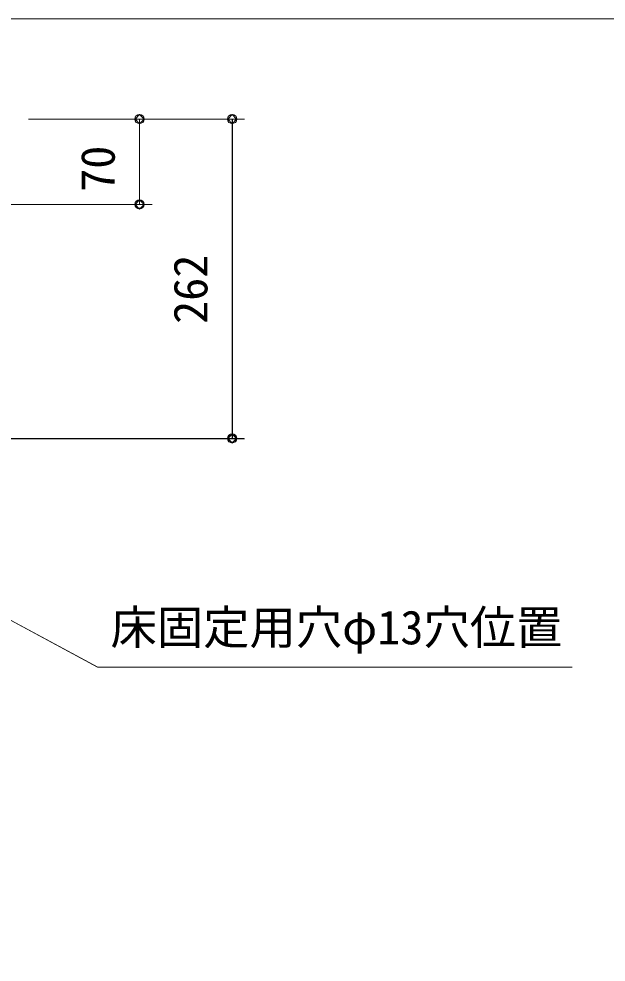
# Model space of a CAD drawing. Units: millimetres, scale not verified. Extents: x -1392 to 1350, y -947 to 991.
# Drawn here: x -322 to 160, y 217 to 991 of the extents above; entities that cross this region are included whole.
import ezdxf
from ezdxf.enums import TextEntityAlignment as Align

# ---------------------------------------------------------------- set-up
doc = ezdxf.new("R2010")
doc.units = ezdxf.units.MM
doc.header["$LTSCALE"] = 10
doc.header["$PDMODE"] = 32
doc.header["$PDSIZE"] = 6
for name, color, linetype, lineweight in [('0-1_レイヤー_1', 7, 'Continuous', 18), ('0-7', 7, 'Continuous', 5), ('F-0', 7, 'Continuous', 5)]:
    doc.layers.add(name, color=color, linetype=linetype, lineweight=lineweight)
doc.styles.add('ＭＳ ゴシック', font='')
doc.styles.get('ＭＳ ゴシック').set_extended_font_data('MS Gothic')

msp = doc.modelspace()

# ---------------------------------------------------------------- linework, layer by layer
at = {"layer": '0-1_レイヤー_1', "color": 5}
for p, q in [((-314.06, 908.76), (-137.11, 908.76)), ((-314.06, 908.76), (-212.89, 908.76)), ((-223.05, 838.9), (-223.05, 908.76)), ((-146.85, 646.71), (-146.85, 908.76)), ((-566.37, 838.9), (-212.89, 838.9)), ((-257.34, 459.17), (-623.94, 656.45)), ((-576.53, 646.71), (-137.11, 646.71))]:
    msp.add_line(p, q, dxfattribs=at)
for points in [[(-219.24, 908.76), (-223.05, 912.56), (-226.86, 908.76), (-223.05, 904.94)], [(-143.46, 908.76), (-147.06, 912.56), (-150.66, 908.76), (-147.06, 904.94)], [(-219.24, 838.9), (-223.05, 842.71), (-226.86, 838.9), (-223.05, 835.09)], [(-143.46, 646.92), (-147.06, 650.52), (-150.66, 646.92), (-147.06, 643.32)]]:
    msp.add_lwpolyline(points, close=True, dxfattribs=at)
at = {"layer": '0-7'}
for p, q in [((-314.18, 908.9), (-137.18, 908.9)), ((-314.18, 908.9), (-213.18, 908.9)), ((-223.18, 838.9), (-223.18, 908.9)), ((-147.18, 646.9), (-147.18, 908.9)), ((-566.68, 838.9), (-213.18, 838.9)), ((-257.63, 459.33), (-632.68, 660.9)), ((-576.68, 646.9), (-137.18, 646.9)), ((-257.63, 459.33), (131.72, 459.33))]:
    msp.add_line(p, q, dxfattribs=at)
for centre in [(-223.18, 908.9), (-147.18, 908.9), (-223.18, 838.9), (-147.18, 646.9)]:
    msp.add_circle(centre, 3.75, dxfattribs=at)
for p in [(-223.18, 838.9), (-147.18, 646.9)]:
    msp.add_point(p, dxfattribs=at)
at = {"layer": 'F-0'}
msp.add_lwpolyline([(-1391.5, 991.14), (1350.16, 991.14), (1350.16, -947.41), (-1391.5, -947.41)], close=True, dxfattribs=at)

# ---------------------------------------------------------------- texts
at = {"layer": '0-7', "style": 'ＭＳ ゴシック'}
for s, p in [('70', (-235.1, 849.21)), ('262', (-159.1, 740.86))]:
    msp.add_text(s, height=27.86, rotation=90, dxfattribs=at).set_placement(p, align=Align.BOTTOM_LEFT)
msp.add_text('床固定用穴φ13穴位置', height=27.86, dxfattribs=at).set_placement((-246.93, 469.6), align=Align.BOTTOM_LEFT)

doc.saveas('drawing.dxf')
